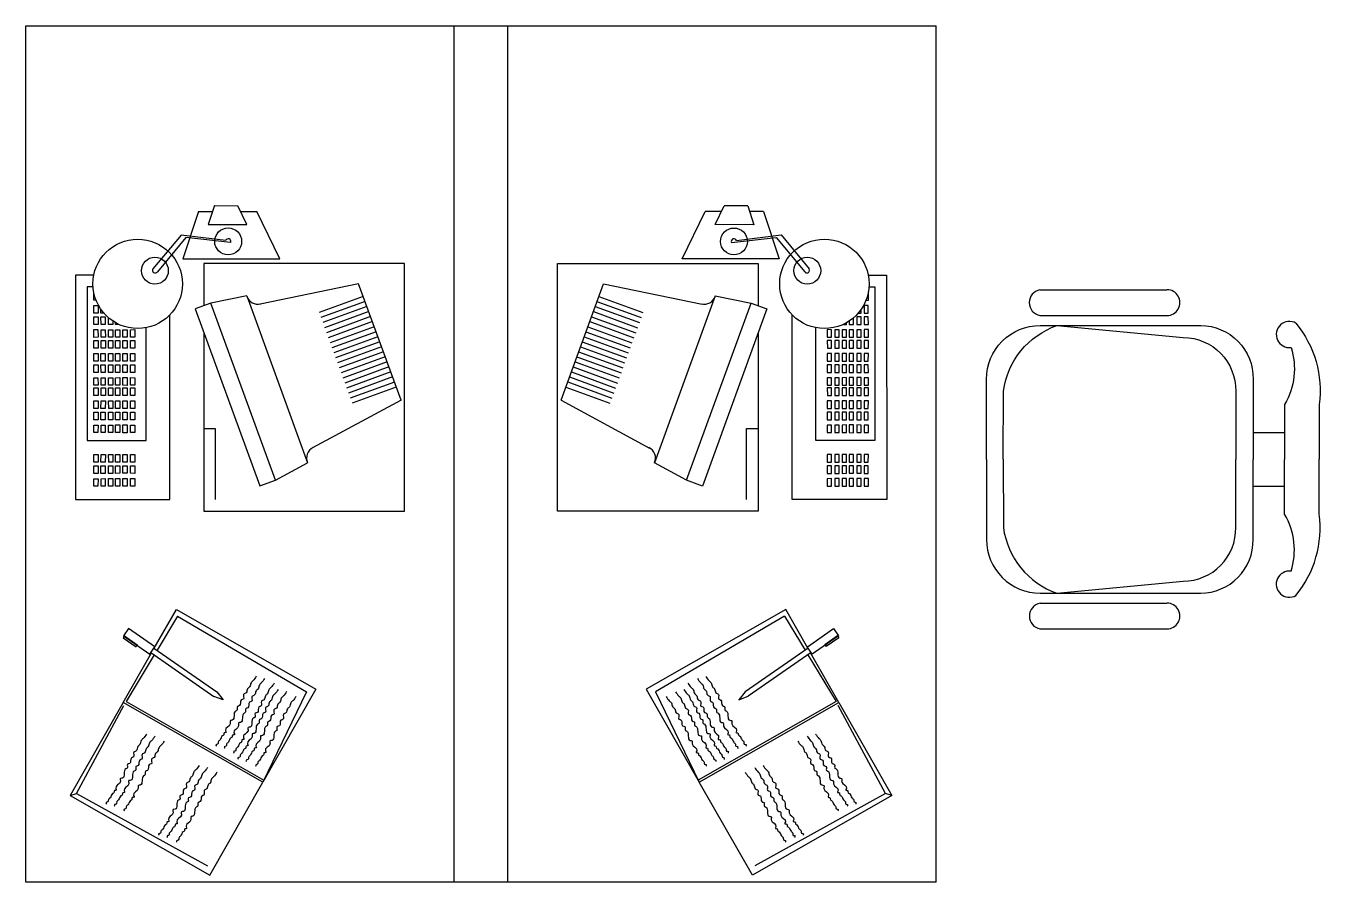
# Model space of a CAD drawing. Header units: inches. Extents: x 6322 to 85903, y -36042 to 7673.
# Drawn here: x 62095.7 to 62168.2, y 5599.1 to 5647.1 of the extents above; entities that cross this region are included whole.
import ezdxf

# ---------------------------------------------------------------- set-up
doc = ezdxf.new("R2010")
doc.units = ezdxf.units.IN
doc.header["$LTSCALE"] = 10
doc.linetypes.add('Amconstr', pattern=[9999, 9999, 0])
for name, color, linetype in [('HATCH', 251, 'Continuous'), ('NOITHAT', 21, 'Continuous'), ('TIM', 14, 'Continuous')]:
    doc.layers.add(name, color=color, linetype=linetype)

# ---------------------------------------------------------------- blocks, each defined once
blk = doc.blocks.new('pdf plan')
at = {"layer": 'HATCH'}
for p, q in [((388.883, 363.447), (388.9, 372.801)), ((388.9, 372.801), (394.161, 372.791)), ((393.56, 363.439), (393.576, 372.792)), ((394.144, 363.438), (394.161, 372.791)), ((394.161, 372.791), (398.837, 372.783)), ((398.821, 363.43), (398.837, 372.783)), ((392.578, 369.838), (392.095, 369.663)), ((392.597, 369.783), (392.115, 369.608)), ((395.129, 369.778), (395.611, 369.602)), ((395.149, 369.833), (395.631, 369.657)), ((392.617, 369.728), (392.135, 369.553)), ((392.637, 369.673), (392.155, 369.498)), ((395.089, 369.668), (395.571, 369.492)), ((395.109, 369.723), (395.591, 369.547)), ((392.657, 369.618), (392.175, 369.443)), ((392.677, 369.563), (392.195, 369.388)), ((392.697, 369.508), (392.214, 369.333)), ((395.029, 369.504), (395.51, 369.327)), ((395.049, 369.559), (395.531, 369.382)), ((395.069, 369.613), (395.551, 369.437)), ((392.717, 369.453), (392.234, 369.278)), ((392.737, 369.398), (392.254, 369.223)), ((392.757, 369.343), (392.274, 369.168)), ((394.968, 369.339), (395.45, 369.163)), ((394.988, 369.394), (395.47, 369.217)), ((395.008, 369.449), (395.49, 369.272)), ((392.777, 369.288), (392.294, 369.113)), ((392.796, 369.233), (392.314, 369.058)), ((392.796, 369.233), (392.314, 369.058)), ((394.928, 369.229), (395.41, 369.053)), ((394.928, 369.229), (395.41, 369.053)), ((394.948, 369.284), (395.43, 369.108)), ((392.816, 369.178), (392.334, 369.003)), ((392.836, 369.123), (392.354, 368.948)), ((392.856, 369.068), (392.374, 368.893)), ((394.868, 369.064), (395.35, 368.888)), ((394.888, 369.119), (395.37, 368.943)), ((394.908, 369.174), (395.39, 368.998)), ((392.876, 369.013), (392.393, 368.838)), ((392.896, 368.958), (392.413, 368.783)), ((394.828, 368.955), (395.31, 368.778)), ((394.848, 369.01), (395.33, 368.833)), ((392.916, 368.903), (392.433, 368.728)), ((392.936, 368.848), (392.453, 368.673)), ((394.787, 368.845), (395.269, 368.668)), ((394.808, 368.9), (395.289, 368.723)), ((398.821, 363.43), (388.883, 363.447))]:
    blk.add_line(p, q, dxfattribs=at)
for points in [[(389.66, 369.802), (389.635, 369.802), (389.635, 369.886), (389.636, 369.886)], [(398.067, 369.788), (398.092, 369.788), (398.092, 369.871), (398.091, 369.871)], [(389.745, 369.661), (389.714, 369.661), (389.714, 369.701)], [(397.981, 369.647), (398.012, 369.647), (398.012, 369.686)], [(389.844, 369.574), (389.844, 369.538), (389.797, 369.538), (389.797, 369.609)], [(389.908, 369.538), (389.873, 369.538), (389.873, 369.556)], [(397.818, 369.524), (397.853, 369.524), (397.853, 369.542)], [(397.882, 369.56), (397.881, 369.524), (397.928, 369.524), (397.929, 369.595)]]:
    blk.add_lwpolyline(points, dxfattribs=at)
for points in [[(389.635, 369.661), (389.635, 369.745), (389.682, 369.744), (389.682, 369.661)], [(389.635, 369.538), (389.635, 369.622), (389.682, 369.622), (389.682, 369.538)], [(389.714, 369.538), (389.714, 369.621), (389.761, 369.621), (389.761, 369.538)], [(398.091, 369.647), (398.091, 369.73), (398.044, 369.73), (398.044, 369.647)], [(389.634, 369.397), (389.634, 369.481), (389.681, 369.481), (389.681, 369.397)], [(389.714, 369.397), (389.714, 369.48), (389.761, 369.48), (389.761, 369.397)], [(389.797, 369.397), (389.797, 369.48), (389.844, 369.48), (389.844, 369.397)], [(389.873, 369.397), (389.873, 369.48), (389.92, 369.48), (389.92, 369.397)], [(389.952, 369.397), (389.952, 369.48), (389.999, 369.48), (389.999, 369.397)], [(390.035, 369.397), (390.036, 369.48), (390.083, 369.48), (390.082, 369.397)], [(398.012, 369.524), (398.012, 369.607), (397.965, 369.607), (397.965, 369.524)], [(398.091, 369.524), (398.091, 369.607), (398.044, 369.607), (398.044, 369.524)], [(389.634, 369.278), (389.634, 369.361), (389.681, 369.361), (389.681, 369.278)], [(389.714, 369.278), (389.714, 369.361), (389.761, 369.361), (389.761, 369.278)], [(389.797, 369.278), (389.797, 369.361), (389.844, 369.361), (389.844, 369.278)], [(389.873, 369.278), (389.873, 369.361), (389.92, 369.361), (389.92, 369.278)], [(389.952, 369.278), (389.952, 369.361), (389.999, 369.361), (389.999, 369.277)], [(390.035, 369.277), (390.035, 369.361), (390.082, 369.36), (390.082, 369.277)], [(397.69, 369.383), (397.69, 369.466), (397.643, 369.467), (397.643, 369.383)], [(397.689, 369.264), (397.69, 369.347), (397.643, 369.347), (397.643, 369.264)], [(397.773, 369.383), (397.773, 369.466), (397.726, 369.466), (397.726, 369.383)], [(397.773, 369.264), (397.773, 369.347), (397.726, 369.347), (397.726, 369.264)], [(397.852, 369.383), (397.852, 369.466), (397.805, 369.466), (397.805, 369.383)], [(397.852, 369.264), (397.852, 369.347), (397.805, 369.347), (397.805, 369.264)], [(397.928, 369.383), (397.928, 369.466), (397.881, 369.466), (397.881, 369.383)], [(397.928, 369.264), (397.928, 369.347), (397.881, 369.347), (397.881, 369.264)], [(398.011, 369.383), (398.011, 369.466), (397.964, 369.466), (397.964, 369.383)], [(398.011, 369.263), (398.011, 369.347), (397.964, 369.347), (397.964, 369.263)], [(398.091, 369.383), (398.091, 369.466), (398.044, 369.466), (398.044, 369.383)], [(398.091, 369.263), (398.091, 369.346), (398.044, 369.346), (398.044, 369.263)], [(389.634, 369.137), (389.634, 369.22), (389.681, 369.22), (389.681, 369.137)], [(389.713, 369.137), (389.713, 369.22), (389.76, 369.22), (389.76, 369.137)], [(389.796, 369.137), (389.797, 369.22), (389.844, 369.22), (389.843, 369.137)], [(389.872, 369.137), (389.872, 369.22), (389.919, 369.22), (389.919, 369.137)], [(389.952, 369.137), (389.952, 369.22), (389.999, 369.22), (389.999, 369.136)], [(390.035, 369.136), (390.035, 369.22), (390.082, 369.219), (390.082, 369.136)], [(397.689, 369.123), (397.689, 369.206), (397.642, 369.206), (397.642, 369.123)], [(397.772, 369.123), (397.773, 369.206), (397.726, 369.206), (397.725, 369.123)], [(397.852, 369.123), (397.852, 369.206), (397.805, 369.206), (397.805, 369.123)], [(397.928, 369.122), (397.928, 369.206), (397.881, 369.206), (397.881, 369.123)], [(398.011, 369.122), (398.011, 369.206), (397.964, 369.206), (397.964, 369.122)], [(398.09, 369.122), (398.091, 369.205), (398.044, 369.205), (398.043, 369.122)], [(389.634, 369.014), (389.634, 369.097), (389.681, 369.097), (389.681, 369.014)], [(389.713, 369.014), (389.713, 369.097), (389.76, 369.097), (389.76, 369.014)], [(389.796, 369.014), (389.796, 369.097), (389.843, 369.097), (389.843, 369.014)], [(389.872, 369.014), (389.872, 369.097), (389.919, 369.097), (389.919, 369.014)], [(389.952, 369.014), (389.952, 369.097), (389.999, 369.097), (389.999, 369.013)], [(390.035, 369.013), (390.035, 369.097), (390.082, 369.097), (390.082, 369.013)], [(397.689, 369), (397.689, 369.083), (397.642, 369.083), (397.642, 369)], [(397.772, 369), (397.772, 369.083), (397.725, 369.083), (397.725, 369)], [(397.852, 369), (397.852, 369.083), (397.805, 369.083), (397.805, 369)], [(397.928, 369), (397.928, 369.083), (397.881, 369.083), (397.881, 369)], [(398.011, 368.999), (398.011, 369.083), (397.964, 369.083), (397.964, 368.999)], [(398.09, 368.999), (398.09, 369.082), (398.043, 369.083), (398.043, 368.999)], [(389.633, 368.873), (389.634, 368.956), (389.68, 368.956), (389.68, 368.873)], [(389.713, 368.873), (389.713, 368.956), (389.76, 368.956), (389.76, 368.873)], [(389.796, 368.873), (389.796, 368.956), (389.843, 368.956), (389.843, 368.873)], [(389.872, 368.873), (389.872, 368.956), (389.919, 368.956), (389.919, 368.873)], [(389.951, 368.873), (389.952, 368.956), (389.998, 368.956), (389.998, 368.872)], [(390.034, 368.872), (390.035, 368.956), (390.082, 368.955), (390.081, 368.872)], [(397.689, 368.859), (397.689, 368.942), (397.642, 368.942), (397.642, 368.859)], [(397.772, 368.859), (397.772, 368.942), (397.725, 368.942), (397.725, 368.859)], [(397.851, 368.859), (397.852, 368.942), (397.805, 368.942), (397.804, 368.859)], [(397.927, 368.859), (397.927, 368.942), (397.88, 368.942), (397.88, 368.859)], [(398.01, 368.858), (398.011, 368.942), (397.964, 368.942), (397.963, 368.858)], [(398.09, 368.858), (398.09, 368.941), (398.043, 368.941), (398.043, 368.858)], [(389.633, 368.761), (389.633, 368.844), (389.68, 368.844), (389.68, 368.761)], [(389.713, 368.761), (389.713, 368.844), (389.76, 368.844), (389.76, 368.761)], [(389.796, 368.761), (389.796, 368.844), (389.843, 368.844), (389.843, 368.761)], [(389.872, 368.761), (389.872, 368.844), (389.919, 368.844), (389.919, 368.761)], [(389.951, 368.76), (389.951, 368.844), (389.998, 368.844), (389.998, 368.76)], [(390.034, 368.76), (390.034, 368.843), (390.081, 368.843), (390.081, 368.76)], [(397.689, 368.747), (397.689, 368.83), (397.642, 368.83), (397.642, 368.747)], [(397.772, 368.747), (397.772, 368.83), (397.725, 368.83), (397.725, 368.747)], [(397.851, 368.747), (397.851, 368.83), (397.804, 368.83), (397.804, 368.747)], [(397.927, 368.746), (397.927, 368.83), (397.88, 368.83), (397.88, 368.746)], [(398.01, 368.746), (398.01, 368.829), (397.963, 368.83), (397.963, 368.746)], [(398.09, 368.746), (398.09, 368.829), (398.043, 368.829), (398.043, 368.746)], [(389.633, 368.62), (389.633, 368.703), (389.68, 368.703), (389.68, 368.62)], [(389.712, 368.62), (389.713, 368.703), (389.76, 368.703), (389.759, 368.62)], [(389.796, 368.62), (389.796, 368.703), (389.843, 368.703), (389.843, 368.62)], [(389.871, 368.62), (389.872, 368.703), (389.919, 368.703), (389.918, 368.619)], [(389.951, 368.619), (389.951, 368.703), (389.998, 368.703), (389.998, 368.619)], [(390.034, 368.619), (390.034, 368.702), (390.081, 368.702), (390.081, 368.619)], [(397.688, 368.606), (397.688, 368.689), (397.641, 368.689), (397.641, 368.606)], [(397.771, 368.606), (397.772, 368.689), (397.725, 368.689), (397.724, 368.606)], [(397.851, 368.606), (397.851, 368.689), (397.804, 368.689), (397.804, 368.606)], [(397.927, 368.605), (397.927, 368.689), (397.88, 368.689), (397.88, 368.605)], [(398.01, 368.605), (398.01, 368.688), (397.963, 368.688), (397.963, 368.605)], [(398.089, 368.605), (398.09, 368.688), (398.043, 368.688), (398.042, 368.605)], [(389.633, 368.497), (389.633, 368.58), (389.68, 368.58), (389.68, 368.497)], [(389.712, 368.497), (389.712, 368.58), (389.759, 368.58), (389.759, 368.497)], [(389.795, 368.497), (389.795, 368.58), (389.842, 368.58), (389.842, 368.497)], [(389.871, 368.497), (389.871, 368.58), (389.918, 368.58), (389.918, 368.497)], [(389.951, 368.496), (389.951, 368.58), (389.998, 368.58), (389.998, 368.496)], [(390.034, 368.496), (390.034, 368.58), (390.081, 368.579), (390.081, 368.496)], [(397.688, 368.483), (397.688, 368.566), (397.641, 368.566), (397.641, 368.483)], [(397.771, 368.483), (397.771, 368.566), (397.724, 368.566), (397.724, 368.483)], [(397.851, 368.483), (397.851, 368.566), (397.804, 368.566), (397.804, 368.483)], [(397.927, 368.482), (397.927, 368.566), (397.88, 368.566), (397.88, 368.483)], [(398.01, 368.482), (398.01, 368.565), (397.963, 368.566), (397.963, 368.482)], [(398.089, 368.482), (398.089, 368.565), (398.042, 368.565), (398.042, 368.482)], [(389.632, 368.356), (389.633, 368.439), (389.68, 368.439), (389.679, 368.356)], [(389.712, 368.356), (389.712, 368.439), (389.759, 368.439), (389.759, 368.356)], [(389.795, 368.356), (389.795, 368.439), (389.842, 368.439), (389.842, 368.356)], [(389.871, 368.356), (389.871, 368.439), (389.918, 368.439), (389.918, 368.356)], [(389.95, 368.355), (389.951, 368.439), (389.998, 368.439), (389.997, 368.355)], [(390.034, 368.355), (390.034, 368.438), (390.081, 368.438), (390.081, 368.355)], [(397.688, 368.342), (397.688, 368.425), (397.641, 368.425), (397.641, 368.342)], [(397.771, 368.342), (397.771, 368.425), (397.724, 368.425), (397.724, 368.342)], [(397.85, 368.342), (397.851, 368.425), (397.804, 368.425), (397.804, 368.342)], [(397.926, 368.341), (397.927, 368.425), (397.88, 368.425), (397.879, 368.342)], [(398.009, 368.341), (398.01, 368.424), (397.963, 368.425), (397.963, 368.341)], [(398.089, 368.341), (398.089, 368.424), (398.042, 368.424), (398.042, 368.341)], [(389.632, 368.034), (389.632, 368.117), (389.679, 368.117), (389.679, 368.034)], [(389.711, 368.034), (389.712, 368.117), (389.759, 368.117), (389.758, 368.034)], [(389.795, 368.034), (389.795, 368.117), (389.842, 368.117), (389.841, 368.034)], [(389.87, 368.034), (389.871, 368.117), (389.918, 368.117), (389.917, 368.034)], [(389.95, 368.034), (389.95, 368.117), (389.997, 368.117), (389.997, 368.034)], [(390.033, 368.033), (390.033, 368.117), (390.08, 368.117), (390.08, 368.033)], [(397.687, 368.02), (397.687, 368.103), (397.64, 368.103), (397.64, 368.02)], [(397.77, 368.02), (397.771, 368.103), (397.724, 368.103), (397.723, 368.02)], [(397.85, 368.02), (397.85, 368.103), (397.803, 368.103), (397.803, 368.02)], [(397.926, 368.02), (397.926, 368.103), (397.879, 368.103), (397.879, 368.02)], [(398.009, 368.019), (398.009, 368.103), (397.962, 368.103), (397.962, 368.02)], [(398.088, 368.019), (398.089, 368.102), (398.042, 368.103), (398.041, 368.019)], [(389.632, 367.911), (389.632, 367.994), (389.679, 367.994), (389.679, 367.911)], [(389.711, 367.911), (389.711, 367.994), (389.758, 367.994), (389.758, 367.911)], [(389.794, 367.911), (389.794, 367.994), (389.841, 367.994), (389.841, 367.911)], [(389.87, 367.911), (389.87, 367.994), (389.917, 367.994), (389.917, 367.911)], [(389.95, 367.911), (389.95, 367.994), (389.997, 367.994), (389.997, 367.911)], [(390.033, 367.911), (390.033, 367.994), (390.08, 367.994), (390.08, 367.91)], [(397.687, 367.897), (397.687, 367.98), (397.64, 367.98), (397.64, 367.897)], [(397.77, 367.897), (397.77, 367.98), (397.723, 367.98), (397.723, 367.897)], [(397.85, 367.897), (397.85, 367.98), (397.803, 367.98), (397.803, 367.897)], [(397.926, 367.897), (397.926, 367.98), (397.879, 367.98), (397.879, 367.897)], [(398.009, 367.897), (398.009, 367.98), (397.962, 367.98), (397.962, 367.897)], [(398.088, 367.896), (398.088, 367.98), (398.041, 367.98), (398.041, 367.896)], [(389.631, 367.77), (389.632, 367.853), (389.679, 367.853), (389.678, 367.77)], [(389.711, 367.77), (389.711, 367.853), (389.758, 367.853), (389.758, 367.77)], [(389.794, 367.77), (389.794, 367.853), (389.841, 367.853), (389.841, 367.77)], [(389.87, 367.77), (389.87, 367.853), (389.917, 367.853), (389.917, 367.77)], [(389.949, 367.77), (389.95, 367.853), (389.997, 367.853), (389.996, 367.77)], [(390.033, 367.77), (390.033, 367.853), (390.08, 367.853), (390.08, 367.769)], [(397.687, 367.756), (397.687, 367.839), (397.64, 367.839), (397.64, 367.756)], [(397.77, 367.756), (397.77, 367.839), (397.723, 367.839), (397.723, 367.756)], [(397.849, 367.756), (397.85, 367.839), (397.803, 367.839), (397.802, 367.756)], [(397.925, 367.756), (397.925, 367.839), (397.879, 367.839), (397.878, 367.756)], [(398.008, 367.755), (398.009, 367.839), (397.962, 367.839), (397.961, 367.756)], [(398.088, 367.755), (398.088, 367.839), (398.041, 367.839), (398.041, 367.755)]]:
    blk.add_lwpolyline(points, close=True, dxfattribs=at)
for points in [[(391.402, 365.691), (391.366, 365.643), (391.345, 365.621), (391.329, 365.576), (391.307, 365.556), (391.292, 365.511), (391.264, 365.494), (391.261, 365.443), (391.237, 365.432), (391.22, 365.371), (391.196, 365.361), (391.191, 365.319), (391.176, 365.312), (391.139, 365.212), (391.119, 365.208), (391.117, 365.173), (391.066, 365.099), (391.071, 365.078), (391.051, 365.074), (391.046, 365.051), (391.032, 365.042), (391.005, 364.996), (390.985, 364.974), (390.98, 364.951), (390.96, 364.945), (390.963, 364.935), (390.959, 364.929)], [(391.493, 365.667), (391.457, 365.619), (391.436, 365.596), (391.42, 365.552), (391.399, 365.532), (391.383, 365.487), (391.355, 365.47), (391.352, 365.419), (391.328, 365.408), (391.311, 365.347), (391.287, 365.337), (391.282, 365.295), (391.268, 365.288), (391.23, 365.188), (391.21, 365.184), (391.208, 365.149), (391.157, 365.074), (391.163, 365.054), (391.142, 365.05), (391.137, 365.027), (391.123, 365.018), (391.096, 364.972), (391.076, 364.95), (391.071, 364.927), (391.051, 364.921), (391.054, 364.911), (391.05, 364.905)], [(396.31, 365.682), (396.346, 365.634), (396.367, 365.612), (396.383, 365.567), (396.404, 365.547), (396.42, 365.502), (396.448, 365.485), (396.45, 365.434), (396.474, 365.423), (396.491, 365.362), (396.515, 365.352), (396.52, 365.31), (396.534, 365.302), (396.571, 365.202), (396.592, 365.198), (396.593, 365.163), (396.644, 365.089), (396.638, 365.068), (396.659, 365.064), (396.664, 365.041), (396.677, 365.032), (396.705, 364.986), (396.725, 364.964), (396.729, 364.941), (396.75, 364.935), (396.747, 364.925), (396.75, 364.919)], [(391.597, 365.615), (391.56, 365.567), (391.539, 365.544), (391.523, 365.5), (391.502, 365.479), (391.486, 365.435), (391.458, 365.418), (391.455, 365.367), (391.431, 365.356), (391.415, 365.295), (391.39, 365.285), (391.385, 365.243), (391.371, 365.236), (391.334, 365.136), (391.313, 365.132), (391.311, 365.097), (391.26, 365.022), (391.266, 365.002), (391.245, 364.998), (391.241, 364.975), (391.227, 364.966), (391.199, 364.92), (391.179, 364.898), (391.175, 364.875), (391.154, 364.869), (391.157, 364.859), (391.153, 364.852)], [(391.642, 365.547), (391.605, 365.499), (391.584, 365.477), (391.568, 365.432), (391.547, 365.412), (391.531, 365.367), (391.503, 365.35), (391.501, 365.299), (391.476, 365.288), (391.46, 365.227), (391.435, 365.217), (391.43, 365.175), (391.416, 365.168), (391.379, 365.068), (391.358, 365.064), (391.356, 365.029), (391.305, 364.955), (391.311, 364.934), (391.29, 364.93), (391.286, 364.907), (391.272, 364.898), (391.244, 364.852), (391.224, 364.83), (391.22, 364.807), (391.199, 364.801), (391.202, 364.791), (391.198, 364.785)], [(391.733, 365.523), (391.697, 365.475), (391.675, 365.452), (391.66, 365.408), (391.638, 365.387), (391.622, 365.343), (391.594, 365.326), (391.592, 365.275), (391.567, 365.264), (391.551, 365.203), (391.527, 365.193), (391.521, 365.151), (391.507, 365.144), (391.47, 365.044), (391.449, 365.04), (391.448, 365.005), (391.396, 364.93), (391.402, 364.91), (391.381, 364.906), (391.377, 364.883), (391.363, 364.874), (391.335, 364.828), (391.316, 364.806), (391.311, 364.783), (391.29, 364.777), (391.293, 364.767), (391.29, 364.76)], [(396.07, 365.539), (396.106, 365.491), (396.127, 365.469), (396.143, 365.424), (396.164, 365.403), (396.18, 365.359), (396.208, 365.342), (396.21, 365.29), (396.234, 365.28), (396.251, 365.219), (396.275, 365.208), (396.28, 365.167), (396.294, 365.159), (396.331, 365.059), (396.352, 365.055), (396.353, 365.02), (396.404, 364.946), (396.399, 364.925), (396.419, 364.921), (396.424, 364.898), (396.438, 364.889), (396.465, 364.843), (396.485, 364.821), (396.489, 364.798), (396.51, 364.792), (396.507, 364.782), (396.51, 364.775)], [(396.115, 365.607), (396.151, 365.559), (396.173, 365.536), (396.188, 365.492), (396.21, 365.471), (396.225, 365.427), (396.253, 365.41), (396.256, 365.358), (396.28, 365.348), (396.296, 365.287), (396.32, 365.276), (396.326, 365.235), (396.34, 365.227), (396.376, 365.127), (396.397, 365.123), (396.399, 365.088), (396.449, 365.013), (396.444, 364.993), (396.464, 364.989), (396.469, 364.966), (396.483, 364.956), (396.51, 364.911), (396.53, 364.888), (396.535, 364.865), (396.555, 364.86), (396.552, 364.849), (396.556, 364.843)], [(396.219, 365.659), (396.255, 365.61), (396.276, 365.588), (396.291, 365.544), (396.313, 365.523), (396.328, 365.479), (396.356, 365.462), (396.359, 365.41), (396.383, 365.399), (396.399, 365.338), (396.424, 365.328), (396.429, 365.286), (396.443, 365.279), (396.48, 365.178), (396.5, 365.174), (396.502, 365.139), (396.553, 365.065), (396.547, 365.045), (396.568, 365.041), (396.572, 365.017), (396.586, 365.008), (396.614, 364.962), (396.633, 364.94), (396.638, 364.917), (396.658, 364.911), (396.656, 364.901), (396.659, 364.895)], [(391.836, 365.471), (391.8, 365.423), (391.778, 365.4), (391.763, 365.356), (391.741, 365.335), (391.726, 365.291), (391.698, 365.274), (391.695, 365.222), (391.671, 365.212), (391.654, 365.151), (391.63, 365.141), (391.624, 365.099), (391.61, 365.091), (391.573, 364.991), (391.552, 364.987), (391.551, 364.953), (391.5, 364.878), (391.505, 364.858), (391.485, 364.854), (391.48, 364.831), (391.466, 364.821), (391.438, 364.776), (391.419, 364.754), (391.414, 364.731), (391.394, 364.725), (391.396, 364.715), (391.393, 364.708)], [(395.875, 365.464), (395.911, 365.415), (395.933, 365.393), (395.948, 365.349), (395.97, 365.328), (395.985, 365.284), (396.013, 365.267), (396.016, 365.215), (396.04, 365.204), (396.056, 365.143), (396.08, 365.133), (396.086, 365.091), (396.1, 365.084), (396.137, 364.983), (396.157, 364.979), (396.159, 364.944), (396.21, 364.87), (396.204, 364.85), (396.224, 364.846), (396.229, 364.822), (396.243, 364.813), (396.27, 364.767), (396.29, 364.745), (396.295, 364.722), (396.315, 364.716), (396.312, 364.706), (396.316, 364.7)], [(395.979, 365.515), (396.015, 365.467), (396.036, 365.445), (396.052, 365.4), (396.073, 365.38), (396.088, 365.335), (396.116, 365.318), (396.119, 365.267), (396.143, 365.256), (396.16, 365.195), (396.184, 365.185), (396.189, 365.143), (396.203, 365.135), (396.24, 365.035), (396.26, 365.031), (396.262, 364.996), (396.313, 364.922), (396.307, 364.901), (396.328, 364.897), (396.332, 364.874), (396.346, 364.865), (396.374, 364.819), (396.393, 364.797), (396.398, 364.774), (396.418, 364.768), (396.416, 364.758), (396.419, 364.751)], [(390.202, 365.062), (390.166, 365.014), (390.145, 364.991), (390.129, 364.947), (390.107, 364.926), (390.092, 364.882), (390.064, 364.865), (390.061, 364.814), (390.037, 364.803), (390.02, 364.742), (389.996, 364.732), (389.99, 364.69), (389.976, 364.683), (389.939, 364.582), (389.919, 364.579), (389.917, 364.544), (389.866, 364.469), (389.871, 364.449), (389.851, 364.445), (389.846, 364.422), (389.832, 364.413), (389.805, 364.367), (389.785, 364.345), (389.78, 364.322), (389.76, 364.316), (389.763, 364.306), (389.759, 364.299)], [(390.293, 365.038), (390.257, 364.989), (390.236, 364.967), (390.22, 364.923), (390.199, 364.902), (390.183, 364.858), (390.155, 364.841), (390.152, 364.789), (390.128, 364.779), (390.111, 364.718), (390.087, 364.707), (390.082, 364.666), (390.067, 364.658), (390.03, 364.558), (390.01, 364.554), (390.008, 364.519), (389.957, 364.445), (389.962, 364.425), (389.942, 364.421), (389.937, 364.398), (389.923, 364.388), (389.896, 364.343), (389.876, 364.321), (389.871, 364.297), (389.851, 364.292), (389.854, 364.282), (389.85, 364.275)], [(390.396, 364.986), (390.36, 364.937), (390.339, 364.915), (390.323, 364.871), (390.302, 364.85), (390.286, 364.806), (390.258, 364.789), (390.255, 364.737), (390.231, 364.727), (390.214, 364.666), (390.19, 364.655), (390.185, 364.614), (390.171, 364.606), (390.133, 364.506), (390.113, 364.502), (390.111, 364.467), (390.06, 364.393), (390.066, 364.373), (390.045, 364.369), (390.04, 364.346), (390.027, 364.336), (389.999, 364.291), (389.979, 364.269), (389.974, 364.245), (389.954, 364.24), (389.957, 364.23), (389.953, 364.223)], [(397.313, 364.973), (397.349, 364.925), (397.371, 364.903), (397.386, 364.858), (397.407, 364.838), (397.423, 364.793), (397.451, 364.776), (397.453, 364.725), (397.478, 364.714), (397.494, 364.653), (397.518, 364.643), (397.524, 364.601), (397.538, 364.593), (397.574, 364.493), (397.595, 364.489), (397.597, 364.454), (397.647, 364.38), (397.642, 364.359), (397.662, 364.355), (397.667, 364.332), (397.681, 364.323), (397.708, 364.277), (397.728, 364.255), (397.732, 364.232), (397.753, 364.226), (397.75, 364.216), (397.754, 364.209)], [(397.417, 365.025), (397.453, 364.977), (397.474, 364.954), (397.489, 364.91), (397.511, 364.889), (397.526, 364.845), (397.554, 364.828), (397.557, 364.776), (397.581, 364.766), (397.597, 364.705), (397.622, 364.694), (397.627, 364.653), (397.641, 364.645), (397.678, 364.545), (397.698, 364.541), (397.7, 364.506), (397.751, 364.431), (397.745, 364.411), (397.766, 364.407), (397.77, 364.384), (397.784, 364.375), (397.812, 364.329), (397.831, 364.307), (397.836, 364.283), (397.856, 364.278), (397.853, 364.268), (397.857, 364.261)], [(397.508, 365.049), (397.544, 365.001), (397.565, 364.978), (397.581, 364.934), (397.602, 364.913), (397.618, 364.869), (397.645, 364.852), (397.648, 364.8), (397.672, 364.79), (397.689, 364.729), (397.713, 364.718), (397.718, 364.677), (397.732, 364.669), (397.769, 364.569), (397.789, 364.565), (397.791, 364.53), (397.842, 364.455), (397.836, 364.435), (397.857, 364.431), (397.861, 364.408), (397.875, 364.398), (397.903, 364.353), (397.922, 364.331), (397.927, 364.307), (397.947, 364.302), (397.945, 364.291), (397.948, 364.285)], [(390.776, 364.719), (390.74, 364.671), (390.718, 364.649), (390.703, 364.605), (390.681, 364.584), (390.665, 364.54), (390.637, 364.523), (390.635, 364.471), (390.61, 364.461), (390.594, 364.4), (390.57, 364.389), (390.564, 364.348), (390.55, 364.34), (390.513, 364.24), (390.492, 364.236), (390.491, 364.201), (390.44, 364.127), (390.445, 364.106), (390.425, 364.102), (390.42, 364.079), (390.406, 364.07), (390.378, 364.024), (390.359, 364.002), (390.354, 363.979), (390.333, 363.974), (390.336, 363.963), (390.333, 363.957)], [(390.867, 364.695), (390.831, 364.647), (390.809, 364.625), (390.794, 364.58), (390.772, 364.56), (390.757, 364.515), (390.729, 364.499), (390.726, 364.447), (390.702, 364.436), (390.685, 364.375), (390.661, 364.365), (390.655, 364.324), (390.641, 364.316), (390.604, 364.216), (390.583, 364.212), (390.582, 364.177), (390.531, 364.103), (390.536, 364.082), (390.516, 364.078), (390.511, 364.055), (390.497, 364.046), (390.469, 364), (390.45, 363.978), (390.445, 363.955), (390.425, 363.949), (390.427, 363.939), (390.424, 363.933)], [(396.842, 364.685), (396.878, 364.636), (396.899, 364.614), (396.914, 364.57), (396.936, 364.549), (396.951, 364.505), (396.979, 364.488), (396.982, 364.436), (397.006, 364.425), (397.022, 364.364), (397.047, 364.354), (397.052, 364.312), (397.066, 364.305), (397.103, 364.204), (397.123, 364.2), (397.125, 364.165), (397.176, 364.091), (397.17, 364.071), (397.191, 364.067), (397.195, 364.043), (397.209, 364.034), (397.237, 363.988), (397.256, 363.966), (397.261, 363.943), (397.281, 363.937), (397.279, 363.927), (397.282, 363.921)], [(396.933, 364.708), (396.969, 364.66), (396.99, 364.638), (397.006, 364.593), (397.027, 364.573), (397.043, 364.528), (397.071, 364.511), (397.073, 364.46), (397.097, 364.449), (397.114, 364.388), (397.138, 364.378), (397.143, 364.336), (397.157, 364.328), (397.194, 364.228), (397.215, 364.224), (397.216, 364.189), (397.267, 364.115), (397.261, 364.094), (397.282, 364.09), (397.287, 364.067), (397.3, 364.058), (397.328, 364.012), (397.348, 363.99), (397.352, 363.967), (397.373, 363.961), (397.37, 363.951), (397.373, 363.944)], [(390.97, 364.643), (390.934, 364.595), (390.913, 364.573), (390.897, 364.528), (390.875, 364.508), (390.86, 364.463), (390.832, 364.446), (390.829, 364.395), (390.805, 364.384), (390.788, 364.323), (390.764, 364.313), (390.758, 364.271), (390.744, 364.264), (390.707, 364.164), (390.687, 364.16), (390.685, 364.125), (390.634, 364.051), (390.639, 364.03), (390.619, 364.026), (390.614, 364.003), (390.6, 363.994), (390.573, 363.948), (390.553, 363.926), (390.548, 363.903), (390.528, 363.897), (390.531, 363.887), (390.527, 363.881)], [(396.738, 364.633), (396.774, 364.585), (396.796, 364.562), (396.811, 364.518), (396.833, 364.497), (396.848, 364.453), (396.876, 364.436), (396.879, 364.384), (396.903, 364.374), (396.919, 364.313), (396.943, 364.302), (396.949, 364.261), (396.963, 364.253), (397, 364.153), (397.02, 364.149), (397.022, 364.114), (397.072, 364.039), (397.067, 364.019), (397.087, 364.015), (397.092, 363.992), (397.106, 363.982), (397.133, 363.937), (397.153, 363.914), (397.158, 363.891), (397.178, 363.886), (397.175, 363.875), (397.179, 363.869)]]:
    blk.add_spline(points, degree=3, dxfattribs=at)
at = {"layer": 'NOITHAT'}
for p, q in [((390.781, 370.77), (390.609, 370.252)), ((390.781, 370.77), (390.933, 370.769)), ((390.954, 370.833), (390.886, 370.626)), ((390.954, 370.833), (391.209, 370.832)), ((391.309, 370.625), (391.209, 370.832)), ((391.24, 370.769), (391.418, 370.769)), ((391.668, 370.25), (391.418, 370.769)), ((396.06, 370.243), (396.312, 370.76)), ((396.49, 370.76), (396.312, 370.76)), ((396.42, 370.616), (396.521, 370.823)), ((396.776, 370.822), (396.521, 370.823)), ((396.776, 370.822), (396.844, 370.615)), ((396.949, 370.759), (396.797, 370.759)), ((396.949, 370.759), (397.119, 370.241)), ((390.886, 370.626), (391.309, 370.625)), ((396.844, 370.615), (396.42, 370.616)), ((390.589, 370.513), (390.282, 370.145)), ((390.641, 370.486), (390.33, 370.111)), ((391.077, 370.452), (390.589, 370.513)), ((391.131, 370.432), (390.641, 370.486)), ((396.597, 370.422), (397.088, 370.474)), ((396.652, 370.442), (397.14, 370.502)), ((397.088, 370.474), (397.397, 370.099)), ((397.14, 370.502), (397.445, 370.132)), ((390.609, 370.252), (391.668, 370.25)), ((390.837, 370.202), (390.836, 369.738)), ((393.029, 370.198), (390.837, 370.202)), ((393.024, 367.491), (393.029, 370.198)), ((394.694, 367.488), (394.699, 370.195)), ((394.699, 370.195), (396.891, 370.192)), ((397.119, 370.241), (396.06, 370.243)), ((396.891, 370.192), (396.89, 369.728)), ((389.436, 370.076), (389.431, 367.627)), ((389.636, 370.076), (389.436, 370.076)), ((398.091, 370.061), (398.292, 370.061)), ((398.292, 370.061), (398.288, 367.611)), ((389.564, 369.947), (389.561, 368.271)), ((392.527, 369.977), (391.451, 369.757)), ((392.988, 368.704), (392.527, 369.977)), ((394.735, 368.7), (395.2, 369.973)), ((395.2, 369.973), (396.276, 369.748)), ((398.099, 369.932), (398.163, 369.932)), ((398.163, 369.932), (398.16, 368.256)), ((390.915, 369.767), (390.743, 369.705)), ((391.305, 369.847), (390.915, 369.767)), ((391.615, 367.832), (390.915, 369.767)), ((391.305, 369.847), (391.966, 368.022)), ((396.421, 369.838), (395.755, 368.015)), ((396.421, 369.838), (396.812, 369.756)), ((399.966, 369.899), (401.352, 369.896)), ((390.463, 367.625), (390.466, 369.641)), ((390.743, 369.705), (391.444, 367.77)), ((396.104, 367.824), (396.812, 369.756)), ((396.983, 369.694), (396.276, 367.761)), ((396.812, 369.756), (396.983, 369.694)), ((397.256, 367.613), (397.26, 369.629)), ((390.206, 368.27), (390.208, 369.501)), ((397.515, 368.257), (397.517, 369.488)), ((399.965, 369.617), (401.352, 369.615)), ((390.836, 369.449), (390.832, 367.495)), ((396.889, 369.438), (396.886, 367.484)), ((392.988, 368.704), (392.02, 368.184)), ((394.735, 368.7), (395.701, 368.177)), ((390.963, 368.397), (390.834, 368.397)), ((390.962, 367.623), (390.963, 368.397)), ((396.757, 367.613), (396.759, 368.387)), ((396.759, 368.387), (396.888, 368.387)), ((389.561, 368.271), (390.206, 368.27)), ((398.16, 368.256), (397.515, 368.257)), ((402.29, 368.334), (402.633, 368.334)), ((391.615, 367.832), (391.966, 368.022)), ((396.104, 367.824), (395.755, 368.015)), ((391.444, 367.77), (391.615, 367.832)), ((396.276, 367.761), (396.104, 367.824)), ((402.289, 367.75), (402.632, 367.749)), ((389.431, 367.627), (390.463, 367.625)), ((398.288, 367.611), (397.256, 367.613)), ((390.832, 367.495), (393.024, 367.491)), ((396.886, 367.484), (394.694, 367.488)), ((399.96, 366.475), (401.346, 366.473)), ((390.545, 366.351), (390.319, 365.978)), ((390.545, 366.351), (391.952, 365.52)), ((397.17, 366.339), (395.759, 365.514)), ((397.17, 366.339), (397.394, 365.966)), ((389.965, 366.136), (389.95, 366.115)), ((389.95, 366.115), (390.09, 366.017)), ((390.008, 366.215), (389.953, 366.136)), ((389.953, 366.136), (390.24, 365.936)), ((389.965, 366.136), (390.104, 366.038)), ((390.295, 366.015), (390.008, 366.215)), ((397.419, 366.002), (397.706, 366.201)), ((397.76, 366.123), (397.473, 365.923)), ((397.749, 366.122), (397.609, 366.025)), ((397.763, 366.101), (397.623, 366.004)), ((397.706, 366.201), (397.76, 366.123)), ((397.749, 366.122), (397.763, 366.101)), ((399.959, 366.193), (401.346, 366.191)), ((390.104, 366.038), (390.09, 366.017)), ((390.24, 365.936), (390.286, 366.001)), ((390.252, 365.954), (390.939, 365.473)), ((390.286, 366.002), (390.295, 366.015)), ((390.286, 366.002), (390.973, 365.521)), ((397.428, 365.989), (396.739, 365.511)), ((397.428, 365.989), (397.419, 366.002)), ((397.473, 365.923), (397.427, 365.989)), ((397.609, 366.025), (397.623, 366.004)), ((390.289, 365.928), (389.98, 365.417)), ((397.461, 365.941), (396.772, 365.463)), ((397.424, 365.915), (397.731, 365.403)), ((389.98, 365.417), (391.483, 364.556)), ((391.041, 365.434), (390.939, 365.473)), ((390.973, 365.521), (391.041, 365.434)), ((391.952, 365.52), (391.471, 364.535)), ((395.759, 365.514), (396.237, 364.527)), ((397.731, 365.403), (396.225, 364.548)), ((396.739, 365.511), (396.67, 365.424)), ((396.67, 365.424), (396.772, 365.463)), ((389.437, 364.415), (389.956, 365.375)), ((398.271, 364.4), (397.755, 365.362)), ((389.369, 364.392), (389.437, 364.415)), ((389.437, 364.415), (390.865, 363.622)), ((398.271, 364.4), (396.84, 363.612)), ((398.339, 364.376), (398.271, 364.4))]:
    blk.add_line(p, q, dxfattribs=at)
for points in [[(399.379, 368.047), (399.38, 368.924, -0.414214), (399.966, 369.508), (401.719, 369.504, -0.418376), (402.291, 368.919), (402.29, 368.042)], [(399.562, 368.047), (399.564, 368.793, -0.28028), (400.15, 369.507), (401.529, 369.374, -0.418376), (402.1, 368.788), (402.099, 368.042)], [(402.759, 369.528, -0.207066), (403.012, 368.639), (403.011, 368.041)], [(402.705, 369.263, -0.214578), (402.634, 368.642), (402.633, 368.041)], [(399.379, 368.047), (399.377, 367.17, 0.414214), (399.961, 366.585), (401.714, 366.582, 0.418376), (402.288, 367.165), (402.29, 368.042)], [(399.562, 368.047), (399.561, 367.301, 0.28028), (400.144, 366.584), (401.524, 366.713, 0.418376), (402.098, 367.297), (402.099, 368.042)], [(402.701, 366.819, 0.214578), (402.632, 367.441), (402.633, 368.041)], [(402.753, 366.554, 0.207066), (403.01, 367.443), (403.011, 368.041)]]:
    blk.add_lwpolyline(points, format="xyb", dxfattribs=at)
for points in [[(390.289, 365.999), (390.531, 366.421), (392.052, 365.55), (391.471, 364.535), (389.95, 365.407), (390.26, 365.949)], [(397.424, 365.987), (397.184, 366.41), (395.659, 365.544), (396.237, 364.527), (397.762, 365.393), (397.453, 365.936)]]:
    blk.add_lwpolyline(points, dxfattribs=at)
for points in [[(389.95, 365.407), (389.369, 364.392), (390.891, 363.521), (391.471, 364.535)], [(397.762, 365.393), (398.339, 364.376), (396.814, 363.51), (396.237, 364.527)]]:
    blk.add_lwpolyline(points, close=True, dxfattribs=at)
for centre, radius in [((390.115, 369.98), 0.488), ((391.104, 370.442), 0.147), ((396.625, 370.432), 0.147), ((397.612, 369.967), 0.488), ((390.303, 370.124), 0.147), ((397.425, 370.112), 0.147)]:
    blk.add_circle(centre, radius, dxfattribs=at)
for centre, radius, start, end in [((391.104, 370.442), 0.0292, 339.6629, 159.6629), ((396.625, 370.432), 0.0292, 20.1353, 200.1353), ((390.306, 370.128), 0.0292, 144.924, 324.924), ((397.421, 370.116), 0.0292, 214.8743, 34.8743), ((391.429, 369.885), 0.13, 197.1511, 283.4654), ((396.298, 369.876), 0.13, 256.3329, 342.6472), ((399.991, 369.758), 0.143, 100.4772, 259.5411), ((401.352, 369.756), 0.141, 269.8991, 89.8991), ((402.687, 369.405), 0.143, 59.7219, 277.434), ((392.085, 368.072), 0.13, 116.3329, 202.6472), ((395.635, 368.066), 0.13, 337.1511, 63.4654), ((402.682, 366.678), 0.143, 82.3643, 300.0763), ((399.986, 366.334), 0.143, 100.2572, 259.3211), ((401.346, 366.332), 0.141, 269.8991, 89.8991)]:
    blk.add_arc(centre, radius, start, end, dxfattribs=at)
at = {"layer": 'TIM'}
blk.add_line((389.628, 369.947), (389.564, 369.947), dxfattribs=at)

msp = doc.modelspace()

# ---------------------------------------------------------------- block references
at = {"linetype": 'Amconstr', "lineweight": 25, "xscale": 5.131858713091743, "yscale": 5.131858713091743, "zscale": 5.131858713091743, "rotation": 0.100856521769071}
msp.add_blockref('pdf plan', (60103.28593, 3730.46186), dxfattribs=at)

doc.saveas('drawing.dxf')
